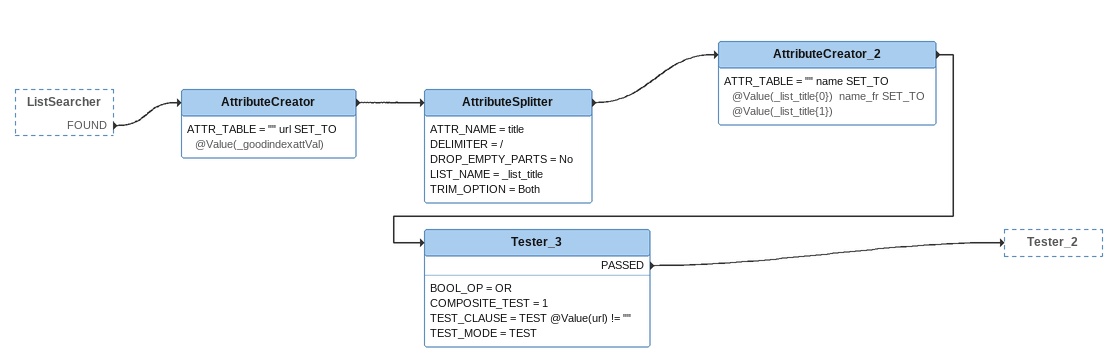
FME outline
ListSearcher [outside]
    FOUND -> AttributeCreator
AttributeCreator
    ATTR_TABLE = "" url SET_TO @Value(_goodindexattVal)
    -> AttributeSplitter
AttributeSplitter
    ATTR_NAME = title
    DELIMITER = /
    DROP_EMPTY_PARTS = No
    LIST_NAME = _list_title
    TRIM_OPTION = Both
    -> AttributeCreator_2
AttributeCreator_2
    ATTR_TABLE = "" name SET_TO @Value(_list_title{0})  name_fr SET_TO @Value(_list_title{1})
    -> Tester_3
Tester_3
    BOOL_OP = OR
    COMPOSITE_TEST = 1
    TEST_CLAUSE = TEST @Value(url) != ""
    TEST_MODE = TEST
    PASSED -> Tester_2
